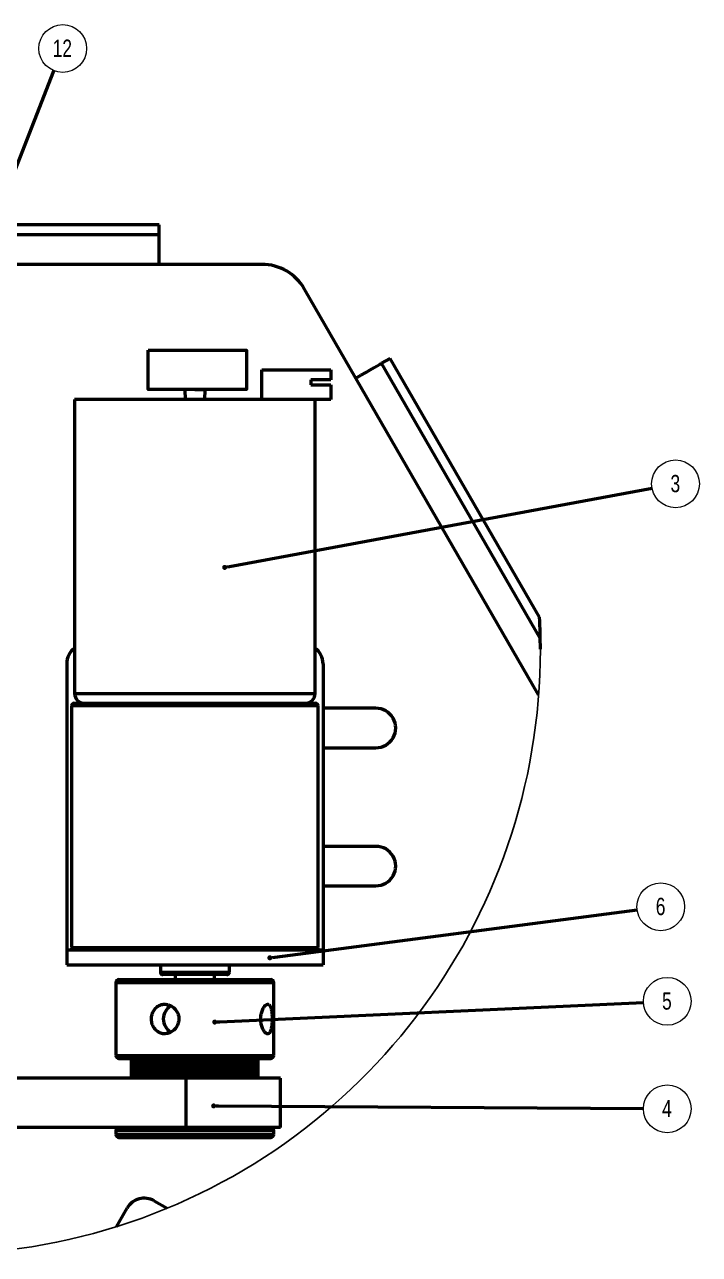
# Model space of a CAD drawing. Header units: millimetres. Extents: x 4430 to 5189, y 950 to 1287.
# Drawn here: x 5051.7 to 5188.6, y 998.1 to 1247.5 of the extents above; entities that cross this region are included whole.
import ezdxf

# ---------------------------------------------------------------- set-up
doc = ezdxf.new("R2010")
doc.units = ezdxf.units.MM
doc.header["$LTSCALE"] = 0.5
doc.layers.add('BOL', color=7, linetype='Continuous', lineweight=50)
doc.layers.add('HAT', color=3, linetype='Continuous')
doc.styles.add('SLDTEXTSTYLE0', font='TXT', dxfattribs={"width": 0.75})

# ---------------------------------------------------------------- blocks, each defined once
blk = doc.blocks.new('_Dot')
at = {"color": 0, "linetype": 'ByBlock', "lineweight": -2}
blk.add_line((-0.5, 0), (-1, 0), dxfattribs=at)
at = {"color": 0, "linetype": 'ByBlock', "const_width": 0.5}
blk.add_lwpolyline([(-0.25, 0, 1), (0.25, 0, 1)], format="xyb", close=True, dxfattribs=at)

msp = doc.modelspace()

# ---------------------------------------------------------------- linework, layer by layer
at = {"color": 0, "linetype": 'Continuous', "lineweight": 18}
for centre in [(5059.439, 1242.626), (5183.75, 1154.363), (5180.756, 1068.614), (5182.074, 1049.453), (5182.074, 1027.656)]:
    msp.add_circle(centre, 4.847, dxfattribs=at)
at = {"layer": 'BOL'}
for p, q in [((5078.987, 1206.861), (4946.205, 1206.861)), ((5078.987, 1204.861), (5078.987, 1206.861)), ((5078.987, 1204.861), (4944.281, 1204.861)), ((5078.987, 1198.861), (5078.987, 1204.861)), ((5078.987, 1198.861), (5042.632, 1198.861)), ((5099.838, 1198.861), (5078.987, 1198.861)), ((5118.924, 1175.803), (5108.498, 1193.861)), ((5124.12, 1178.803), (5125.852, 1179.803)), ((5156.162, 1127.305), (5125.852, 1179.803)), ((5099.804, 1171.461), (5099.804, 1177.461)), ((5099.804, 1177.461), (5113.804, 1177.461)), ((5113.804, 1177.461), (5113.804, 1175.461)), ((5119.937, 1176.389), (5120.912, 1176.951)), ((5120.912, 1176.951), (5121.811, 1177.47)), ((5121.811, 1177.47), (5122.598, 1177.925)), ((5122.598, 1177.925), (5123.244, 1178.298)), ((5123.244, 1178.298), (5123.724, 1178.575)), ((5123.724, 1178.575), (5124.02, 1178.746)), ((5124.02, 1178.746), (5124.12, 1178.803)), ((5156.313, 1123.043), (5124.12, 1178.803)), ((5113.804, 1175.461), (5109.804, 1175.461)), ((5109.804, 1175.461), (5109.804, 1174.461)), ((5109.804, 1174.461), (5113.804, 1174.461)), ((5113.804, 1174.461), (5113.804, 1171.461)), ((5118.924, 1175.803), (5119.937, 1176.389)), ((5155.988, 1111.607), (5118.924, 1175.803)), ((5084.246, 1173.448), (5084.259, 1171.461)), ((5086.246, 1173.461), (5087.246, 1173.461)), ((5086.246, 1173.461), (5088.246, 1173.448)), ((5088.246, 1173.448), (5088.233, 1171.461)), ((5061.846, 1171.461), (5061.846, 1111.861)), ((5110.646, 1171.461), (5061.846, 1171.461)), ((5110.646, 1111.861), (5110.646, 1171.461)), ((5113.804, 1171.461), (5110.646, 1171.461)), ((5060.246, 1117.861), (5060.246, 1059.861)), ((5112.246, 1117.861), (5112.246, 1059.861)), ((5061.746, 1109.861), (5110.746, 1109.861)), ((5061.846, 1111.861), (5110.646, 1111.861)), ((5061.246, 1109.361), (5061.246, 1060.361)), ((5111.246, 1109.361), (5061.246, 1109.361)), ((5111.246, 1060.361), (5111.246, 1109.361)), ((5122.987, 1108.861), (5112.246, 1108.861)), ((5112.246, 1100.861), (5122.987, 1100.861)), ((5122.987, 1080.861), (5112.246, 1080.861)), ((5112.246, 1072.861), (5122.987, 1072.861)), ((5060.246, 1059.861), (5060.246, 1056.861)), ((5060.246, 1059.861), (5112.246, 1059.861)), ((5061.246, 1060.361), (5111.246, 1060.361)), ((5112.246, 1059.861), (5112.246, 1056.861)), ((5060.246, 1056.861), (5112.246, 1056.861)), ((5079.246, 1056.861), (5079.246, 1055.361)), ((5079.246, 1055.361), (5093.246, 1055.361)), ((5092.746, 1054.861), (5079.746, 1054.861)), ((5082.246, 1054.861), (5082.246, 1053.861)), ((5090.246, 1053.861), (5090.246, 1054.861)), ((5093.246, 1055.361), (5093.246, 1056.861)), ((5070.246, 1053.261), (5070.246, 1038.461)), ((5070.246, 1053.261), (5102.246, 1053.261)), ((5070.846, 1053.861), (5101.646, 1053.861)), ((5102.246, 1038.461), (5102.246, 1053.261)), ((5070.246, 1038.461), (5102.246, 1038.461)), ((5070.846, 1037.861), (5101.646, 1037.861)), ((5073.379, 1033.861), (5073.379, 1037.861)), ((5073.401, 1033.861), (5073.401, 1037.861)), ((5073.42, 1033.861), (5073.42, 1037.861)), ((5073.506, 1033.861), (5073.506, 1037.861)), ((5073.578, 1033.861), (5073.578, 1037.861)), ((5073.647, 1033.861), (5073.647, 1037.861)), ((5073.834, 1033.861), (5073.834, 1037.861)), ((5073.955, 1033.861), (5073.955, 1037.861)), ((5074.073, 1033.861), (5074.073, 1037.861)), ((5074.358, 1033.861), (5074.358, 1037.861)), ((5074.526, 1033.861), (5074.526, 1037.861)), ((5074.69, 1033.861), (5074.69, 1037.861)), ((5075.069, 1033.861), (5075.069, 1037.861)), ((5075.281, 1033.861), (5075.281, 1037.861)), ((5075.49, 1033.861), (5075.49, 1037.861)), ((5075.957, 1033.861), (5075.957, 1037.861)), ((5076.21, 1033.861), (5076.21, 1037.861)), ((5076.46, 1033.861), (5076.46, 1037.861)), ((5077.007, 1033.861), (5077.007, 1037.861)), ((5077.297, 1033.861), (5077.297, 1037.861)), ((5077.584, 1033.861), (5077.584, 1037.861)), ((5078.202, 1033.861), (5078.202, 1037.861)), ((5078.524, 1033.861), (5078.524, 1037.861)), ((5078.844, 1033.861), (5078.844, 1037.861)), ((5079.481, 1033.861), (5079.481, 1037.861)), ((5079.525, 1033.861), (5079.525, 1037.861)), ((5079.874, 1033.861), (5079.874, 1037.861)), ((5080.221, 1033.861), (5080.221, 1037.861)), ((5080.777, 1033.861), (5080.777, 1037.861)), ((5080.953, 1033.861), (5080.953, 1037.861)), ((5081.324, 1033.861), (5081.324, 1037.861)), ((5081.694, 1033.861), (5081.694, 1037.861)), ((5082.158, 1033.861), (5082.158, 1037.861)), ((5082.465, 1033.861), (5082.465, 1037.861)), ((5082.852, 1033.861), (5082.852, 1037.861)), ((5083.238, 1033.861), (5083.238, 1037.861)), ((5083.605, 1033.861), (5083.605, 1037.861)), ((5084.011, 1033.861), (5084.011, 1037.861)), ((5084.037, 1033.861), (5084.037, 1037.861)), ((5084.433, 1033.861), (5084.433, 1037.861)), ((5084.829, 1033.861), (5084.829, 1037.861)), ((5085.093, 1033.861), (5085.093, 1037.861)), ((5085.507, 1033.861), (5085.507, 1037.861)), ((5085.643, 1033.861), (5085.643, 1037.861)), ((5086.043, 1033.861), (5086.043, 1037.861)), ((5086.443, 1033.861), (5086.443, 1037.861)), ((5086.599, 1033.861), (5086.599, 1037.861)), ((5087.015, 1033.861), (5087.015, 1037.861)), ((5087.259, 1033.861), (5087.259, 1037.861)), ((5087.656, 1033.861), (5087.656, 1037.861)), ((5088.054, 1033.861), (5088.054, 1037.861)), ((5088.099, 1033.861), (5088.099, 1037.861)), ((5088.51, 1033.861), (5088.51, 1037.861)), ((5088.859, 1033.861), (5088.859, 1037.861)), ((5089.247, 1033.861), (5089.247, 1037.861)), ((5089.636, 1033.861), (5089.636, 1037.861)), ((5089.97, 1033.861), (5089.97, 1037.861)), ((5090.418, 1033.861), (5090.418, 1037.861)), ((5090.791, 1033.861), (5090.791, 1037.861)), ((5091.165, 1033.861), (5091.165, 1037.861)), ((5091.371, 1033.861), (5091.371, 1037.861)), ((5091.911, 1033.861), (5091.911, 1037.861)), ((5092.262, 1033.861), (5092.262, 1037.861)), ((5092.616, 1033.861), (5092.616, 1037.861)), ((5092.691, 1033.861), (5092.691, 1037.861)), ((5093.314, 1033.861), (5093.314, 1037.861)), ((5093.639, 1033.861), (5093.639, 1037.861)), ((5093.967, 1033.861), (5093.967, 1037.861)), ((5094.606, 1033.861), (5094.606, 1037.861)), ((5094.9, 1033.861), (5094.9, 1037.861)), ((5095.196, 1033.861), (5095.196, 1037.861)), ((5095.767, 1033.861), (5095.767, 1037.861)), ((5096.024, 1033.861), (5096.024, 1037.861)), ((5096.284, 1033.861), (5096.284, 1037.861)), ((5096.777, 1033.861), (5096.777, 1037.861)), ((5096.993, 1033.861), (5096.993, 1037.861)), ((5097.213, 1033.861), (5097.213, 1037.861)), ((5097.621, 1033.861), (5097.621, 1037.861)), ((5097.794, 1033.861), (5097.794, 1037.861)), ((5097.97, 1033.861), (5097.97, 1037.861)), ((5098.286, 1033.861), (5098.286, 1037.861)), ((5098.412, 1033.861), (5098.412, 1037.861)), ((5098.541, 1033.861), (5098.541, 1037.861)), ((5098.76, 1033.861), (5098.76, 1037.861)), ((5098.838, 1033.861), (5098.838, 1037.861)), ((5098.919, 1033.861), (5098.919, 1037.861)), ((5099.038, 1033.861), (5099.038, 1037.861)), ((5099.066, 1033.861), (5099.066, 1037.861)), ((5099.097, 1033.861), (5099.097, 1037.861)), ((5099.114, 1033.861), (5099.114, 1037.861)), ((5084.466, 1033.861), (4987.207, 1033.861)), ((5084.466, 1023.861), (5084.466, 1033.861)), ((5103.646, 1033.861), (5084.466, 1033.861)), ((5103.646, 1023.861), (5103.646, 1033.861)), ((5084.466, 1023.861), (4987.207, 1023.861)), ((5070.246, 1023.261), (5070.246, 1022.461)), ((5070.246, 1023.261), (5102.246, 1023.261)), ((5070.246, 1022.461), (5102.246, 1022.461)), ((5103.646, 1023.861), (5084.466, 1023.861)), ((5102.246, 1022.461), (5102.246, 1023.261)), ((5070.846, 1021.861), (5101.646, 1021.861)), ((5070.322, 1003.738), (5072.51, 1007.528)), ((5077.974, 1008.992), (5080.609, 1007.472))]:
    msp.add_line(p, q, dxfattribs=at)
for points in [[(5037.966, 1187.718), (5057.674, 1238.112)], [(5093.294, 1137.603), (5178.984, 1153.48)], [(5102.474, 1058.404), (5175.95, 1067.987)], [(5091.3, 1045.279), (5177.232, 1049.23)], [(5091.077, 1028.232), (5177.226, 1027.687)]]:
    msp.add_lwpolyline(points, dxfattribs=at)
msp.add_lwpolyline([(5076.746, 1181.461), (5096.746, 1181.461), (5096.746, 1173.461), (5076.746, 1173.461)], close=True, dxfattribs=at)
for centre, radius, start, end in [((5099.838, 1188.861), 10, 30.00019, 89.99987), ((5033.655, 1120.812), 122.679, 359.99995, 3.03401), ((5064.246, 1117.861), 4, 126.86939, 180.00008), ((5108.246, 1117.861), 4, 0.00038, 53.12972), ((5061.746, 1109.361), 0.5, 89.99981, 179.99848), ((5063.846, 1111.861), 2, 180.00067, 269.99933), ((5108.646, 1111.861), 2, 270.00067, 359.99933), ((5110.746, 1109.361), 0.5, 0.00152, 89.99848), ((5122.987, 1104.861), 4, 269.9999, 90.0001), ((5122.987, 1076.861), 4, 269.99995, 90.00005), ((5061.746, 1060.361), 0.5, 179.99811, 270.00019), ((5110.746, 1060.361), 0.5, 270.00152, 0.00189), ((5079.746, 1055.361), 0.5, 179.99811, 269.99848), ((5092.746, 1055.361), 0.5, 270.00152, 0.00189), ((5070.846, 1053.261), 0.6, 90.00176, 179.99824), ((5101.646, 1053.261), 0.6, 0.00176, 89.99824), ((5082.946, 1045.861), 3.094, 120.26752, 239.70947), ((5070.846, 1038.461), 0.6, 180.00176, 269.99824), ((5101.646, 1038.461), 0.6, 270.00176, 359.99824), ((5070.846, 1023.261), 0.6, 90.00176, 179.99824), ((5070.846, 1022.461), 0.6, 180.00176, 269.99824), ((5101.646, 1023.261), 0.6, 0.00176, 89.99824), ((5101.646, 1022.461), 0.6, 270.00176, 359.99824), ((5075.974, 1005.528), 4, 59.99946, 150.00045)]:
    msp.add_arc(centre, radius, start, end, dxfattribs=at)
for points, knots in [([(5080.805, 1048.769), (5080.576, 1048.813), (5080.048, 1048.913), (5079.199, 1048.746), (5078.398, 1048.252), (5077.804, 1047.485), (5077.473, 1046.546), (5077.422, 1045.542), (5077.649, 1044.577), (5078.14, 1043.74), (5078.873, 1043.125), (5079.774, 1042.825), (5080.725, 1042.876), (5081.617, 1043.254), (5082.36, 1043.916), (5082.865, 1044.8), (5083.053, 1045.805), (5082.902, 1046.809), (5082.439, 1047.699), (5081.727, 1048.415), (5081.11, 1048.652), (5080.805, 1048.769)], [0, 0, 0, 0, 0.0383967, 0.0888942, 0.1393326, 0.19179, 0.2467812, 0.3023387, 0.3565946, 0.4092921, 0.4609256, 0.5120311, 0.5632939, 0.6156959, 0.6700023, 0.7258296, 0.7817126, 0.8367267, 0.8913632, 0.9460998, 1, 1, 1, 1]), ([(5101.292, 1048.769), (5101.204, 1048.812), (5100.979, 1048.922), (5100.535, 1048.675), (5100.16, 1048.18), (5099.827, 1047.439), (5099.626, 1046.53), (5099.593, 1045.549), (5099.735, 1044.611), (5100.019, 1043.801), (5100.39, 1043.214), (5100.814, 1042.834), (5101.321, 1042.886), (5101.61, 1043.357), (5101.786, 1044.003), (5101.89, 1044.856), (5101.922, 1045.807), (5101.899, 1046.763), (5101.795, 1047.611), (5101.658, 1048.318), (5101.399, 1048.637), (5101.292, 1048.769)], [0, 0, 0, 0, 0.02062834, 0.05261237, 0.09842452, 0.15837905, 0.22847082, 0.30180556, 0.37232865, 0.43588439, 0.48807529, 0.52540651, 0.55299441, 0.58725957, 0.63714544, 0.70179889, 0.77442173, 0.84632566, 0.9109206, 0.96317233, 1, 1, 1, 1])]:
    msp.add_open_spline(points, degree=3, knots=knots, dxfattribs=at)
at = {"layer": 'HAT'}
msp.add_arc((5033.65, 1120.812), 122.683, 135.46123, 0, dxfattribs=at)

# ---------------------------------------------------------------- block references
at = {"layer": 'BOL', "xscale": 1.016, "yscale": 1.016, "zscale": 1.016}
for p, rotation in [((5092.295, 1137.418), 190.4967561545033), ((5101.467, 1058.272), 187.4315266896582), ((5090.285, 1045.233), 182.6323190397545), ((5090.061, 1028.238), 179.6377624884219)]:
    msp.add_blockref('_Dot', p, dxfattribs=dict(at, rotation=rotation))

# ---------------------------------------------------------------- texts
at = {"color": 0, "linetype": 'Continuous', "lineweight": 18, "char_height": 3.5, "attachment_point": 2, "style": 'SLDTEXTSTYLE0'}
for s, insert in [('12', (5059.369, 1244.433)), ('3', (5183.715, 1156.17)), ('6', (5180.721, 1070.421)), ('5', (5182.003, 1051.26)), ('4', (5182.003, 1029.463))]:
    msp.add_mtext(s, dxfattribs=dict(at, insert=insert))

doc.saveas('drawing.dxf')
